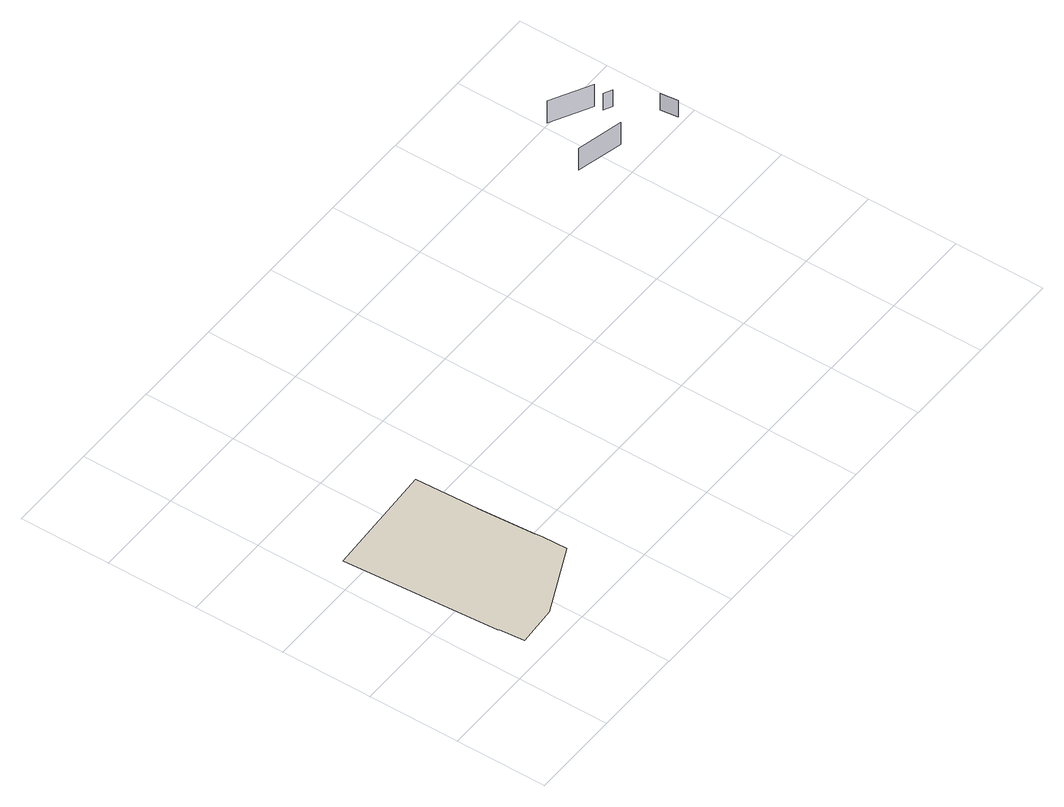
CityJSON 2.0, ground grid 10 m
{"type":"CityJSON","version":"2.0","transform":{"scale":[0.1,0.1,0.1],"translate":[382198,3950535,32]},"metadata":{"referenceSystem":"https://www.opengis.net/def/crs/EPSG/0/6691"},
"CityObjects":{
"building1":{"type":"Building","attributes":{"name":"新宿駅周辺エリア"},"geometry":[{"type":"MultiSurface","lod":"3","boundaries":[[[0,1,2,3,4,5,6,7,8,9]],[[10,11,9,0]],[[12,13,14,15]],[[16,17,18,19]],[[20,21,22,23]],[[24,25,26,27]]],"semantics":{"surfaces":[{"type":"CeilingSurface"},{"type":"ClosureSurface"}],"values":[0,1,1,1,1,1]}}]}
},
"vertices":[
[140,82,35],[141,75,35],[142,47,35],[65,12,35],[21,9,35],[19,37,35],[18,37,35],[7,207,35],[133,214,35],[136,145,35],[140,82,6],[136,145,6],[650,379,6],[607,402,6],[607,402,35],[650,379,35],[651,369,28],[651,369,6],[660,365,6],[660,365,28],[624,330,6],[574,342,6],[574,342,35],[624,330,35],[682,326,28],[682,326,6],[684,307,6],[684,307,28]
]}
